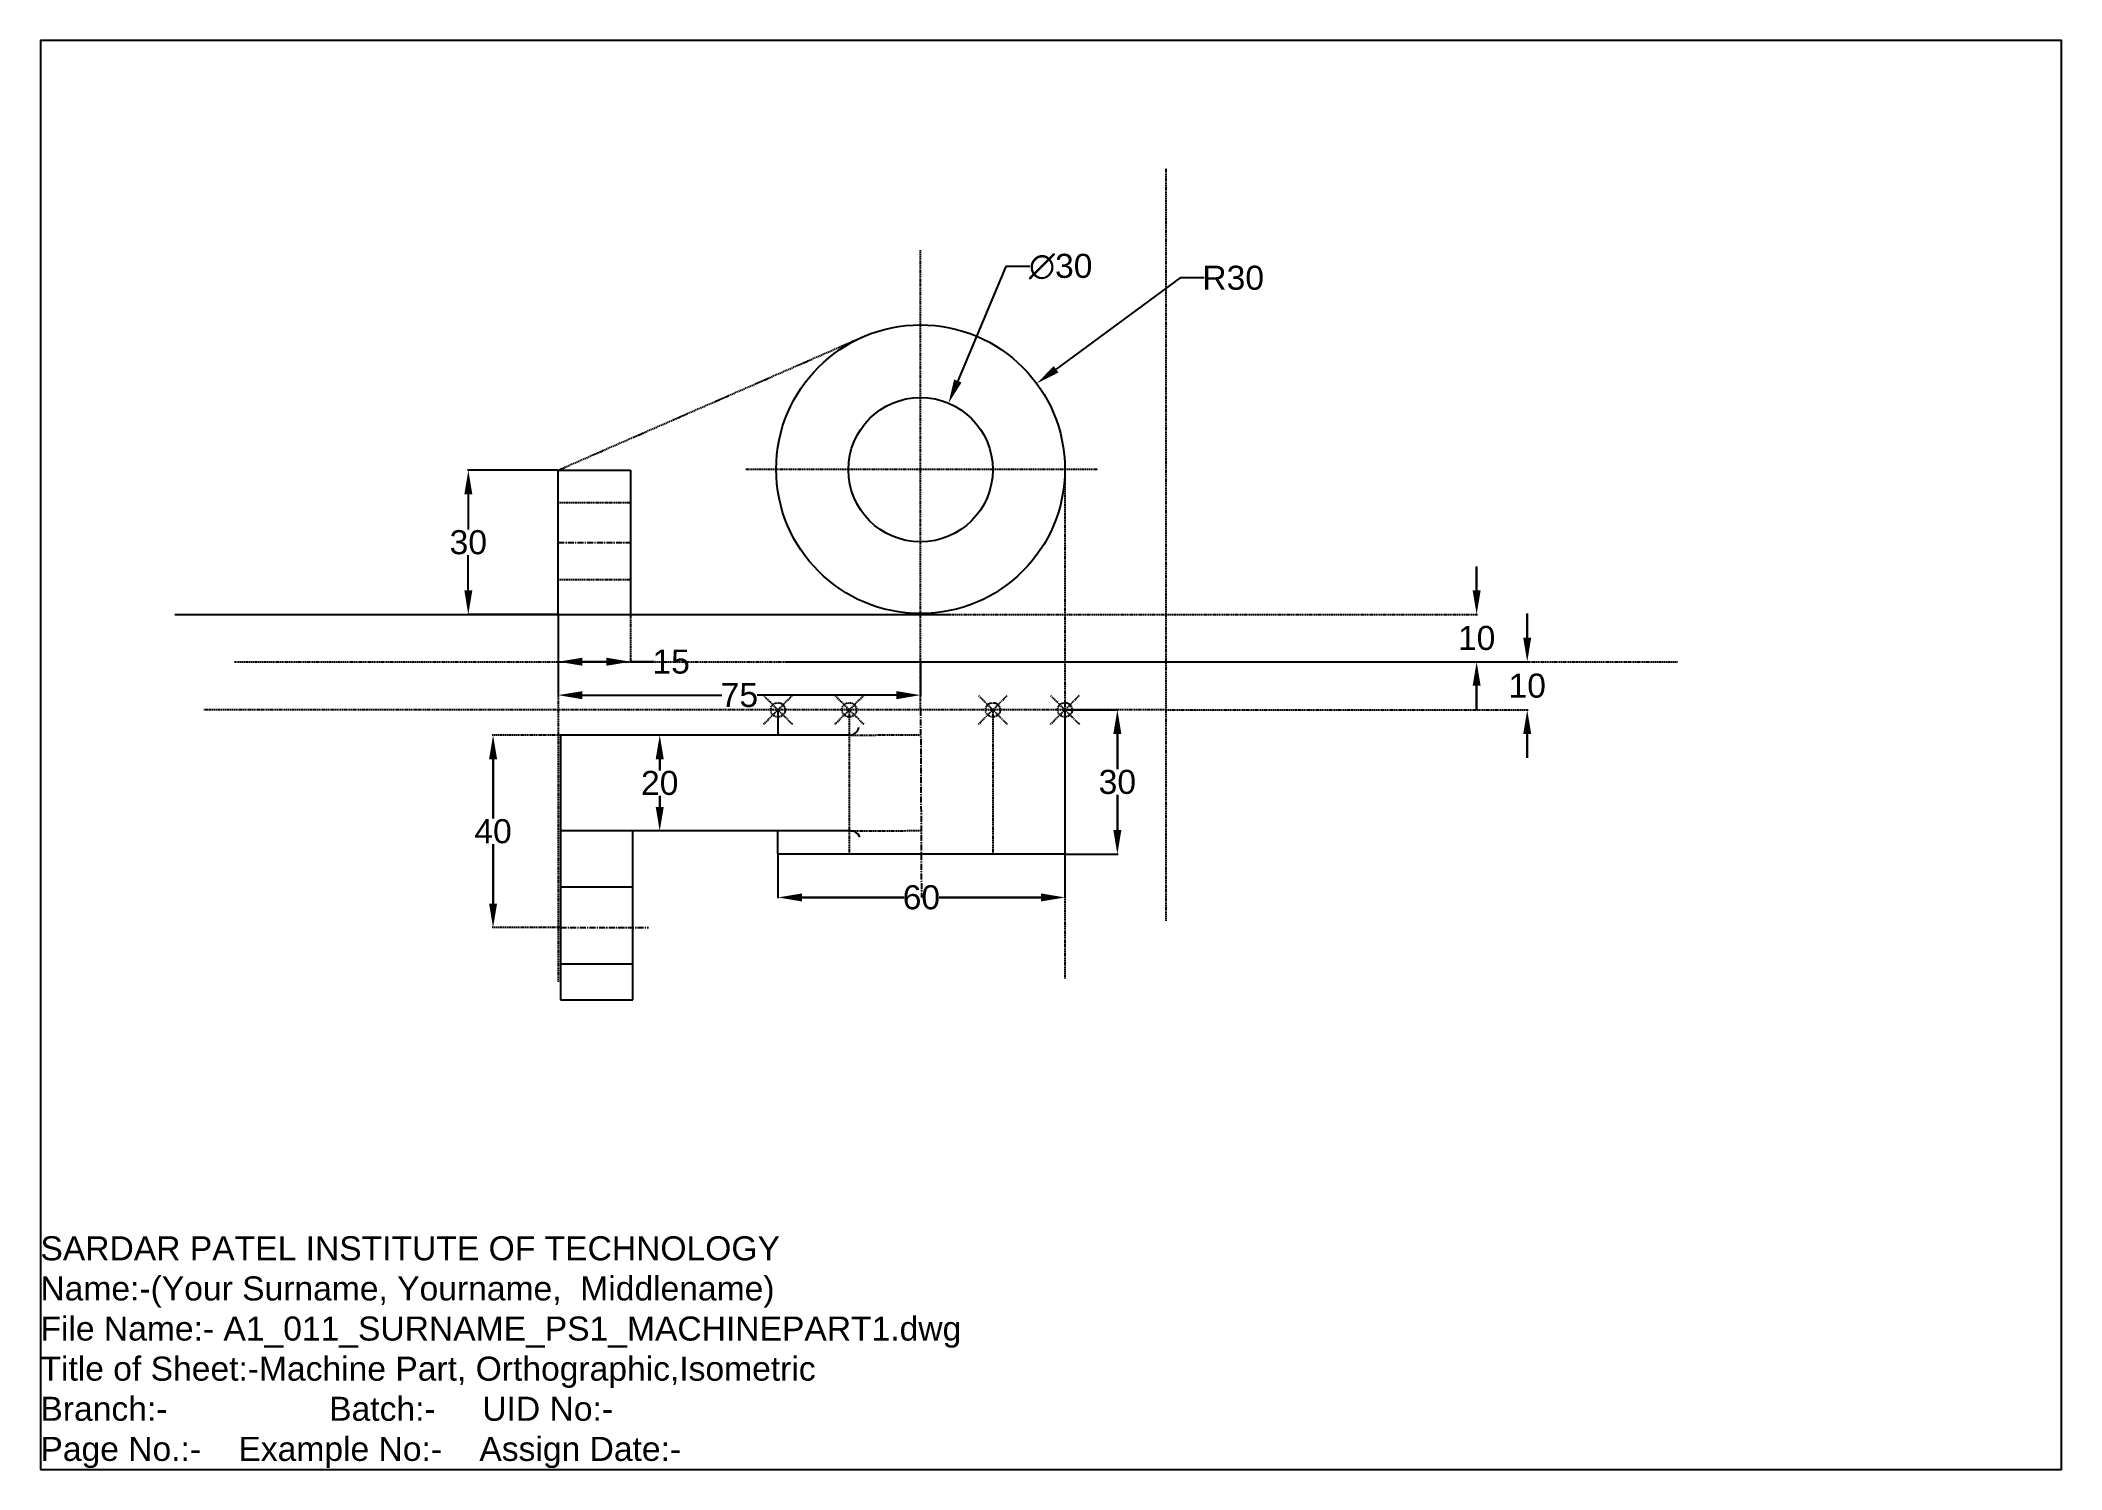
# Model space of a CAD drawing. Header units: millimetres. Extents: x 0 to 420, y 0 to 297.
import ezdxf

# ---------------------------------------------------------------- set-up
doc = ezdxf.new("R2010")
doc.units = ezdxf.units.MM
doc.header["$MEASUREMENT"] = 0
doc.header["$PDMODE"] = 35
doc.header["$PDSIZE"] = 3
doc.linetypes.add('CENTER', pattern=[2, 1.25, -0.25, 0.25, -0.25])
doc.linetypes.add('HIDDEN', pattern=[0.375, 0.25, -0.125])
doc.layers.add('OBJECT', color=7, linetype='Continuous', lineweight=30)
doc.layers.add('PROJECTION', color=3, linetype='Continuous')
doc.styles.get("Standard").update_dxf_attribs({"font": 'arial.ttf'})
doc.dimstyles.get("Standard").update_dxf_attribs({"dimtxt": 5, "dimasz": 5, "dimexe": 0.18, "dimexo": 0.0625, "dimgap": 0.09, "dimtad": 0, "dimtih": 1, "dimtoh": 1, "dimdec": 0, "dimzin": 0, "dimdsep": 46, "dimtxsty": 'Standard', "dimcen": 0.09, "dimclrd": 256, "dimclre": 256, "dimadec": 0, "dimazin": 0, "dimtfac": 1, "dimtdec": 0, "dimtofl": 0, "dimtmove": 0, "dimatfit": 3, "dimfxl": 1, "dimtolj": 1, "dimtzin": 0, "dimlwd": -1, "dimarcsym": 0})

# ---------------------------------------------------------------- blocks, each defined once
blk = doc.blocks.new('*D2')
at = {"transparency": 16777216}
for p, q in [((236.81, 247.65), (211.06, 228.66)), ((241.81, 247.65), (236.81, 247.65))]:
    blk.add_line(p, q, dxfattribs=at)
at = {"linetype": 'HIDDEN', "lineweight": -2, "transparency": 16777216}
for p, q in [((182.8, 207.89), (182.98, 207.89)), ((182.89, 207.8), (182.89, 207.98))]:
    blk.add_line(p, q, dxfattribs=at)
blk.add_solid([(210.56, 229.33), (211.55, 227.99), (207.03, 225.69)], dxfattribs=at)
at = {"layer": 'Defpoints', "color": 0, "linetype": 'HIDDEN', "lineweight": -2, "transparency": 16777216}
for p in [(207.03, 225.69), (182.89, 207.89)]:
    blk.add_point(p, dxfattribs=at)
at = {"color": 0, "linetype": 'HIDDEN', "lineweight": -2, "transparency": 16777216, "insert": (247.86, 247.65), "char_height": 5, "attachment_point": 5}
blk.add_mtext('\\A1;R30', dxfattribs=at)
blk = doc.blocks.new('*D3')
at = {"linetype": 'ByBlock', "lineweight": -2, "transparency": 16777216}
for p, q in [((107.61, 177.63), (107.61, 160.76)), ((182.89, 167.84), (182.89, 160.76))]:
    blk.add_line(p, q, dxfattribs=at)
at = {"transparency": 16777216}
for p, q in [((112.61, 160.94), (141.58, 160.94)), ((177.89, 160.94), (148.92, 160.94))]:
    blk.add_line(p, q, dxfattribs=at)
at = {"linetype": 'ByBlock', "lineweight": -2, "transparency": 16777216}
for points in [[(112.61, 161.77), (112.61, 160.1), (107.61, 160.94)], [(177.89, 161.77), (177.89, 160.1), (182.89, 160.94)]]:
    blk.add_solid(points, dxfattribs=at)
at = {"layer": 'Defpoints', "color": 0, "linetype": 'ByBlock', "lineweight": -2, "transparency": 16777216}
for p in [(107.61, 177.69), (182.89, 167.91), (107.61, 160.94)]:
    blk.add_point(p, dxfattribs=at)
at = {"color": 0, "linetype": 'ByBlock', "lineweight": -2, "transparency": 16777216, "insert": (145.25, 160.94), "char_height": 5, "attachment_point": 5}
blk.add_mtext('\\A1;75', dxfattribs=at)
blk = doc.blocks.new('*D6')
at = {"linetype": 'ByBlock', "lineweight": -2, "transparency": 16777216}
for p, q in [((107.55, 207.69), (88.74, 207.69)), ((107.55, 177.69), (88.74, 177.69))]:
    blk.add_line(p, q, dxfattribs=at)
at = {"transparency": 16777216}
for p, q in [((88.92, 202.69), (88.92, 195.34)), ((88.92, 182.69), (88.92, 190.05))]:
    blk.add_line(p, q, dxfattribs=at)
at = {"linetype": 'ByBlock', "lineweight": -2, "transparency": 16777216}
for points in [[(88.09, 202.69), (89.75, 202.69), (88.92, 207.69)], [(88.09, 182.69), (89.75, 182.69), (88.92, 177.69)]]:
    blk.add_solid(points, dxfattribs=at)
at = {"layer": 'Defpoints', "color": 0, "linetype": 'ByBlock', "lineweight": -2, "transparency": 16777216}
for p in [(88.92, 207.69), (107.61, 207.69), (107.61, 177.69)]:
    blk.add_point(p, dxfattribs=at)
at = {"color": 0, "linetype": 'ByBlock', "lineweight": -2, "transparency": 16777216, "insert": (88.92, 192.69), "char_height": 5, "attachment_point": 5}
blk.add_mtext('\\A1;30', dxfattribs=at)
blk = doc.blocks.new('*D8')
at = {"transparency": 16777216}
for p, q in [((200.63, 249.99), (190.64, 226.23)), ((205.63, 249.99), (200.63, 249.99))]:
    blk.add_line(p, q, dxfattribs=at)
at = {"linetype": 'ByBlock', "lineweight": -2, "transparency": 16777216}
for p, q in [((182.8, 207.79), (182.98, 207.79)), ((182.89, 207.7), (182.89, 207.88))]:
    blk.add_line(p, q, dxfattribs=at)
blk.add_solid([(189.87, 226.55), (191.41, 225.9), (188.7, 221.62)], dxfattribs=at)
at = {"layer": 'Defpoints', "color": 0, "linetype": 'ByBlock', "lineweight": -2, "transparency": 16777216}
for p in [(188.7, 221.62), (177.07, 193.97)]:
    blk.add_point(p, dxfattribs=at)
at = {"color": 0, "linetype": 'ByBlock', "lineweight": -2, "transparency": 16777216, "insert": (212.02, 249.99), "char_height": 5, "attachment_point": 5}
blk.add_mtext('\\A1;∅30', dxfattribs=at)
blk = doc.blocks.new('*D9')
at = {"layer": 'Defpoints', "color": 0, "linetype": 'HIDDEN', "lineweight": -2, "transparency": 16777216}
for p in [(182.89, 177.69), (298.45, 177.69), (154.98, 167.88)]:
    blk.add_point(p, dxfattribs=at)
at = {"layer": 'OBJECT', "transparency": 16777216}
for p, q in [((298.45, 182.69), (298.45, 187.69)), ((298.45, 162.88), (298.45, 157.88))]:
    blk.add_line(p, q, dxfattribs=at)
at = {"layer": 'OBJECT', "linetype": 'HIDDEN', "lineweight": -2, "transparency": 16777216}
for p, q in [((182.95, 177.69), (298.63, 177.69)), ((155.05, 167.88), (298.63, 167.88))]:
    blk.add_line(p, q, dxfattribs=at)
for points in [[(297.62, 182.69), (299.28, 182.69), (298.45, 177.69)], [(297.62, 162.88), (299.28, 162.88), (298.45, 167.88)]]:
    blk.add_solid(points, dxfattribs=at)
at = {"layer": 'OBJECT', "color": 0, "linetype": 'HIDDEN', "lineweight": -2, "transparency": 16777216, "insert": (298.45, 172.79), "char_height": 5, "attachment_point": 5}
blk.add_mtext('\\A1;10', dxfattribs=at)
blk = doc.blocks.new('*D10')
at = {"layer": 'Defpoints', "color": 0, "linetype": 'HIDDEN', "lineweight": -2, "transparency": 16777216}
for p in [(107.61, 177.69), (122.61, 177.69), (122.61, 167.88)]:
    blk.add_point(p, dxfattribs=at)
at = {"layer": 'OBJECT', "linetype": 'HIDDEN', "lineweight": -2, "transparency": 16777216}
for p, q in [((107.61, 177.63), (107.61, 167.7)), ((122.61, 177.63), (122.61, 167.7))]:
    blk.add_line(p, q, dxfattribs=at)
at = {"layer": 'OBJECT', "transparency": 16777216}
for p, q in [((112.61, 167.88), (117.61, 167.88)), ((122.61, 167.88), (127.61, 167.88))]:
    blk.add_line(p, q, dxfattribs=at)
at = {"layer": 'OBJECT', "linetype": 'HIDDEN', "lineweight": -2, "transparency": 16777216}
for points in [[(112.61, 168.72), (112.61, 167.05), (107.61, 167.88)], [(117.61, 168.72), (117.61, 167.05), (122.61, 167.88)]]:
    blk.add_solid(points, dxfattribs=at)
at = {"layer": 'OBJECT', "color": 0, "linetype": 'HIDDEN', "lineweight": -2, "transparency": 16777216, "insert": (131.06, 167.88), "char_height": 5, "attachment_point": 5}
blk.add_mtext('\\A1;15', dxfattribs=at)
blk = doc.blocks.new('*D11')
at = {"layer": 'Defpoints', "color": 0, "linetype": 'HIDDEN', "lineweight": -2, "transparency": 16777216}
for p in [(233.92, 167.88), (233.92, 157.88), (308.96, 157.88)]:
    blk.add_point(p, dxfattribs=at)
at = {"layer": 'OBJECT', "transparency": 16777216}
for p, q in [((308.96, 172.88), (308.96, 177.88)), ((308.96, 152.88), (308.96, 147.88))]:
    blk.add_line(p, q, dxfattribs=at)
at = {"layer": 'OBJECT', "linetype": 'HIDDEN', "lineweight": -2, "transparency": 16777216}
for p, q in [((233.98, 167.88), (309.14, 167.88)), ((233.98, 157.88), (309.14, 157.88))]:
    blk.add_line(p, q, dxfattribs=at)
for points in [[(308.13, 172.88), (309.79, 172.88), (308.96, 167.88)], [(308.13, 152.88), (309.79, 152.88), (308.96, 157.88)]]:
    blk.add_solid(points, dxfattribs=at)
at = {"layer": 'OBJECT', "color": 0, "linetype": 'HIDDEN', "lineweight": -2, "transparency": 16777216, "insert": (308.96, 162.88), "char_height": 5, "attachment_point": 5}
blk.add_mtext('\\A1;10', dxfattribs=at)
blk = doc.blocks.new('*D13')
at = {"layer": 'Defpoints', "color": 0, "linetype": 'ByBlock', "lineweight": -2, "transparency": 16777216}
for p in [(212.89, 157.88), (223.79, 157.88), (212.89, 127.88)]:
    blk.add_point(p, dxfattribs=at)
at = {"layer": 'OBJECT', "linetype": 'ByBlock', "lineweight": -2, "transparency": 16777216}
for p, q in [((212.95, 157.88), (223.97, 157.88)), ((212.95, 127.88), (223.97, 127.88))]:
    blk.add_line(p, q, dxfattribs=at)
at = {"layer": 'OBJECT', "transparency": 16777216}
for p, q in [((223.79, 152.88), (223.79, 145.53)), ((223.79, 132.88), (223.79, 140.24))]:
    blk.add_line(p, q, dxfattribs=at)
at = {"layer": 'OBJECT', "linetype": 'ByBlock', "lineweight": -2, "transparency": 16777216}
for points in [[(222.96, 152.88), (224.62, 152.88), (223.79, 157.88)], [(222.96, 132.88), (224.62, 132.88), (223.79, 127.88)]]:
    blk.add_solid(points, dxfattribs=at)
at = {"layer": 'OBJECT', "color": 0, "linetype": 'ByBlock', "lineweight": -2, "transparency": 16777216, "insert": (223.79, 142.88), "char_height": 5, "attachment_point": 5}
blk.add_mtext('\\A1;30', dxfattribs=at)
blk = doc.blocks.new('*D14')
at = {"layer": 'Defpoints', "color": 0, "linetype": 'ByBlock', "lineweight": -2, "transparency": 16777216}
for p in [(153.26, 127.97), (212.89, 127.97), (212.89, 118.9)]:
    blk.add_point(p, dxfattribs=at)
at = {"layer": 'OBJECT', "linetype": 'ByBlock', "lineweight": -2, "transparency": 16777216}
for p, q in [((153.26, 127.91), (153.26, 118.72)), ((212.89, 127.91), (212.89, 118.72))]:
    blk.add_line(p, q, dxfattribs=at)
at = {"layer": 'OBJECT', "transparency": 16777216}
for p, q in [((158.26, 118.9), (179.4, 118.9)), ((207.89, 118.9), (186.75, 118.9))]:
    blk.add_line(p, q, dxfattribs=at)
at = {"layer": 'OBJECT', "linetype": 'ByBlock', "lineweight": -2, "transparency": 16777216}
for points in [[(158.26, 119.73), (158.26, 118.06), (153.26, 118.9)], [(207.89, 119.73), (207.89, 118.06), (212.89, 118.9)]]:
    blk.add_solid(points, dxfattribs=at)
at = {"layer": 'OBJECT', "color": 0, "linetype": 'ByBlock', "lineweight": -2, "transparency": 16777216, "insert": (183.07, 118.9), "char_height": 5, "attachment_point": 5}
blk.add_mtext('\\A1;60', dxfattribs=at)
blk = doc.blocks.new('*D15')
at = {"layer": 'Defpoints', "color": 0, "linetype": 'ByBlock', "lineweight": -2, "transparency": 16777216}
for p in [(143.13, 152.63), (128.69, 132.72), (143.13, 132.72)]:
    blk.add_point(p, dxfattribs=at)
at = {"layer": 'OBJECT', "linetype": 'ByBlock', "lineweight": -2, "transparency": 16777216}
for p, q in [((143.07, 152.63), (128.51, 152.63)), ((143.07, 132.72), (128.51, 132.72))]:
    blk.add_line(p, q, dxfattribs=at)
at = {"layer": 'OBJECT', "transparency": 16777216}
for p, q in [((128.69, 147.63), (128.69, 145.31)), ((128.69, 137.72), (128.69, 140.03))]:
    blk.add_line(p, q, dxfattribs=at)
at = {"layer": 'OBJECT', "linetype": 'ByBlock', "lineweight": -2, "transparency": 16777216}
for points in [[(127.86, 147.63), (129.53, 147.63), (128.69, 152.63)], [(127.86, 137.72), (129.53, 137.72), (128.69, 132.72)]]:
    blk.add_solid(points, dxfattribs=at)
at = {"layer": 'OBJECT', "color": 0, "linetype": 'ByBlock', "lineweight": -2, "transparency": 16777216, "insert": (128.69, 142.67), "char_height": 5, "attachment_point": 5}
blk.add_mtext('\\A1;20', dxfattribs=at)
blk = doc.blocks.new('*D17')
at = {"layer": 'Defpoints', "color": 0, "linetype": 'HIDDEN', "lineweight": -2, "transparency": 16777216}
for p in [(94.06, 152.63), (108.09, 152.63), (108.09, 112.63)]:
    blk.add_point(p, dxfattribs=at)
at = {"layer": 'OBJECT', "linetype": 'HIDDEN', "lineweight": -2, "transparency": 16777216}
for p, q in [((108.02, 152.63), (93.88, 152.63)), ((108.02, 112.63), (93.88, 112.63))]:
    blk.add_line(p, q, dxfattribs=at)
at = {"layer": 'OBJECT', "transparency": 16777216}
for p, q in [((94.06, 147.63), (94.06, 135.27)), ((94.06, 117.63), (94.06, 129.98))]:
    blk.add_line(p, q, dxfattribs=at)
at = {"layer": 'OBJECT', "linetype": 'HIDDEN', "lineweight": -2, "transparency": 16777216}
for points in [[(93.23, 147.63), (94.89, 147.63), (94.06, 152.63)], [(93.23, 117.63), (94.89, 117.63), (94.06, 112.63)]]:
    blk.add_solid(points, dxfattribs=at)
at = {"layer": 'OBJECT', "color": 0, "linetype": 'HIDDEN', "lineweight": -2, "transparency": 16777216, "insert": (94.06, 132.63), "char_height": 5, "attachment_point": 5}
blk.add_mtext('\\A1;40', dxfattribs=at)

msp = doc.modelspace()

# ---------------------------------------------------------------- linework, layer by layer
at = {"linetype": 'HIDDEN'}
msp.add_line((182.89, 157.88), (182.89, 253.4), dxfattribs=at)
at = {"linetype": 'HIDDEN', "lineweight": -2}
for p, q in [((107.61, 207.69), (171.46, 235.63)), ((146.59, 207.89), (219.72, 207.89))]:
    msp.add_line(p, q, dxfattribs=at)
at = {"linetype": 'ByBlock', "lineweight": -2}
for p, q in [((107.61, 177.69), (107.61, 207.69)), ((107.61, 207.69), (122.61, 207.69)), ((122.61, 207.69), (122.61, 177.69))]:
    msp.add_line(p, q, dxfattribs=at)
at = {"linetype": 'CENTER', "lineweight": -2}
msp.add_line((107.61, 192.69), (122.61, 192.69), dxfattribs=at)
msp.add_line((27.96, 177.69), (188.88, 177.69))
msp.add_lwpolyline([(0, 0), (420, 0), (420, 297), (0, 297)], close=True)
at = {"linetype": 'ByBlock', "lineweight": -2}
for centre, radius in [((182.89, 207.89), 30), ((182.89, 207.79), 15)]:
    msp.add_circle(centre, radius, dxfattribs=at)
at = {"layer": 'OBJECT', "linetype": 'HIDDEN', "lineweight": -2}
for p, q in [((233.92, 114.07), (233.92, 270.48)), ((107.61, 201), (122.61, 201)), ((107.61, 185), (122.61, 185)), ((40.36, 167.88), (340.21, 167.88)), ((154.98, 161.15), (154.98, 161.15)), ((233.92, 157.88), (33.98, 157.88)), ((168.09, 157.88), (168.09, 127.97)), ((197.92, 157.88), (197.92, 127.97)), ((212.89, 157.88), (212.89, 157.88)), ((168.09, 152.63), (182.91, 152.7)), ((168.09, 132.72), (183.01, 132.79))]:
    msp.add_line(p, q, dxfattribs=at)
at = {"layer": 'OBJECT', "lineweight": -2}
msp.add_line((153.26, 157.88), (153.26, 152.88), dxfattribs=at)
at = {"layer": 'OBJECT', "linetype": 'CENTER', "lineweight": -2}
for p, q in [((182.89, 157.88), (183.07, 118.9)), ((108.09, 112.63), (126.39, 112.63))]:
    msp.add_line(p, q, dxfattribs=at)
at = {"layer": 'OBJECT', "linetype": 'ByBlock', "lineweight": -2}
for p, q in [((212.89, 157.88), (212.89, 127.88)), ((168.09, 152.63), (108.09, 152.63)), ((108.09, 152.63), (108.09, 112.63)), ((168.09, 132.72), (108.09, 132.72)), ((123.09, 97.63), (123.09, 132.72)), ((153.26, 127.97), (153.26, 132.97)), ((153.26, 127.97), (212.89, 127.97)), ((108.09, 121.13), (123.09, 121.13)), ((108.09, 112.63), (108.09, 97.63)), ((108.09, 105.13), (123.09, 105.13)), ((108.09, 97.63), (123.09, 97.63))]:
    msp.add_line(p, q, dxfattribs=at)
for centre, start, end in [((168.09, 154.66), 270, 350.2537), ((168.41, 130.68), 20.8558, 101.1095)]:
    msp.add_arc(centre, 2.03, start, end, dxfattribs=at)
at = {"layer": 'OBJECT', "linetype": 'HIDDEN', "lineweight": -2}
for p in [(153.26, 157.88), (168.09, 157.88), (197.92, 157.88), (212.89, 157.88)]:
    msp.add_point(p, dxfattribs=at)
at = {"layer": 'PROJECTION', "linetype": 'HIDDEN', "lineweight": -2}
for p, q in [((212.89, 207.89), (212.89, 102.02)), ((107.61, 177.69), (107.61, 101.35))]:
    msp.add_line(p, q, dxfattribs=at)

# ---------------------------------------------------------------- texts
at = {"insert": (0, 48.48), "char_height": 5, "width": 199.8581, "attachment_point": 1}
msp.add_mtext('SARDAR PATEL INSTITUTE OF TECHNOLOGY\\PName:-(Your Surname, Yourname,  Middlename)\\PFile Name:- A1_011_SURNAME_PS1_MACHINEPART1.dwg\\PTitle of Sheet:-Machine Part, Orthographic,Isometric\\PBranch:-^I^IBatch:-     UID No:-^I\\PPage No.:-    Example No:-    Assign Date:-', dxfattribs=at)

# ---------------------------------------------------------------- dimensions: what is measured, and where the dimension line sits
at = {"linetype": 'ByBlock', "lineweight": -2}
dim = msp.add_diameter_dim_2p(p1=(177.07, 193.97), p2=(188.7, 221.62), dimstyle='Standard', dxfattribs=at)
dim.commit()
dim.dimension.update_dxf_attribs({"geometry": '*D8', "text_midpoint": (212.02, 249.99), "dimtype": 163})
at = {"linetype": 'HIDDEN', "lineweight": -2}
dim = msp.add_radius_dim(center=(182.89, 207.89), mpoint=(207.03, 225.69), dimstyle='Standard', dxfattribs=at)
dim.commit()
dim.dimension.update_dxf_attribs({"geometry": '*D2', "text_midpoint": (247.86, 247.65), "dimtype": 164})
at = {"linetype": 'ByBlock', "lineweight": -2}
dim = msp.add_linear_dim(base=(88.92, 207.69), p1=(107.61, 177.69), p2=(107.61, 207.69), angle=90, dimstyle='Standard', dxfattribs=at)
dim.commit()
dim.dimension.update_dxf_attribs({"geometry": '*D6', "text_midpoint": (88.92, 192.69)})
dim = msp.add_linear_dim(base=(107.61, 160.94), p1=(182.89, 167.91), p2=(107.61, 177.69), dimstyle='Standard', dxfattribs=at)
dim.commit()
dim.dimension.update_dxf_attribs({"geometry": '*D3', "text_midpoint": (145.25, 160.94), "dimtype": 160})
at = {"layer": 'OBJECT', "linetype": 'HIDDEN', "lineweight": -2}
for base, p1, p2, angle, picture, middle in [((298.45, 177.69), (154.98, 167.88), (182.89, 177.69), 90, '*D9', (298.45, 172.79)), ((308.96, 157.88), (233.92, 167.88), (233.92, 157.88), 90, '*D11', (308.96, 162.88)), ((94.06, 152.63), (108.09, 112.63), (108.09, 152.63), 270, '*D17', (94.06, 132.63))]:
    dim = msp.add_linear_dim(base=base, p1=p1, p2=p2, angle=angle, dimstyle='Standard', dxfattribs=at)
    dim.commit()
    dim.dimension.update_dxf_attribs({"geometry": picture, "text_midpoint": middle})
dim = msp.add_linear_dim(base=(122.61, 167.88), p1=(107.61, 177.69), p2=(122.61, 177.69), dimstyle='Standard', dxfattribs=at)
dim.commit()
dim.dimension.update_dxf_attribs({"geometry": '*D10', "text_midpoint": (131.06, 167.88)})
at = {"layer": 'OBJECT', "linetype": 'ByBlock', "lineweight": -2}
for base, p1, p2, angle, picture, middle in [((223.79, 157.88), (212.89, 127.88), (212.89, 157.88), 270, '*D13', (223.79, 142.88)), ((128.69, 132.72), (143.13, 152.63), (143.13, 132.72), 90, '*D15', (128.69, 142.67))]:
    dim = msp.add_linear_dim(base=base, p1=p1, p2=p2, angle=angle, dimstyle='Standard', dxfattribs=at)
    dim.commit()
    dim.dimension.update_dxf_attribs({"geometry": picture, "text_midpoint": middle})
dim = msp.add_linear_dim(base=(212.89, 118.9), p1=(153.26, 127.97), p2=(212.89, 127.97), dimstyle='Standard', dxfattribs=at)
dim.commit()
dim.dimension.update_dxf_attribs({"geometry": '*D14', "text_midpoint": (183.07, 118.9)})

doc.saveas('drawing.dxf')
